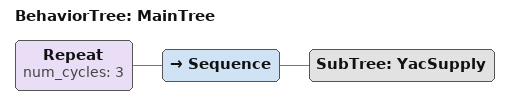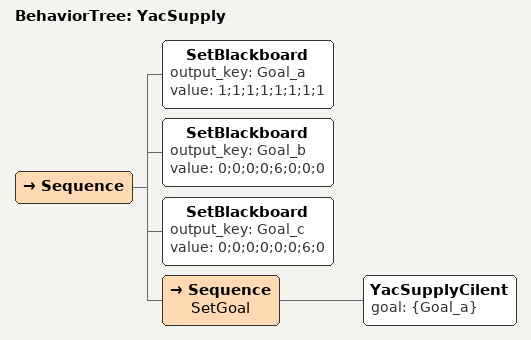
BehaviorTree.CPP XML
<root main_tree_to_execute = "MainTree">
    <BehaviorTree ID="MainTree">
    <!-- 반복횟수 -->
        <Repeat num_cycles="3">
            <Sequence>
                <SubTree ID="YacSupply"/>
            </Sequence>

        </Repeat>
    </BehaviorTree>

    <BehaviorTree ID="YacSupply">
        <Sequence>
            <SetBlackboard output_key="Goal_a" value="1;1;1;1;1;1;1;1" />
            <SetBlackboard output_key="Goal_b" value="0;0;0;0;6;0;0;0" />
            <SetBlackboard output_key="Goal_c" value="0;0;0;0;0;0;6;0" />

            <Sequence name="SetGoal">
                <YacSupplyCilent goal="{Goal_a}" />
            </Sequence>
        </Sequence>
    </BehaviorTree>
</root>
